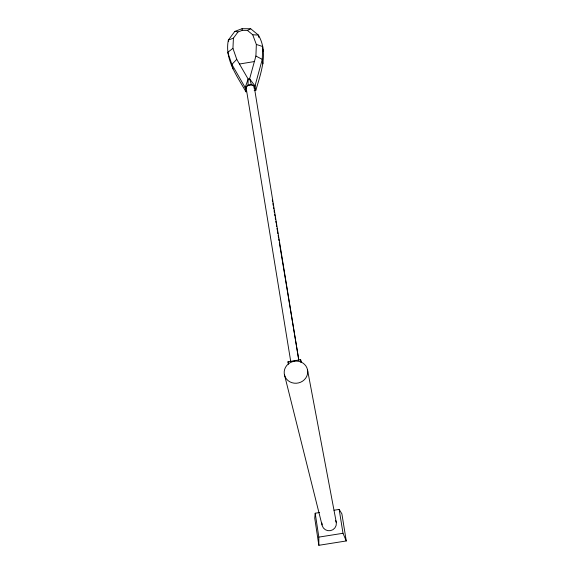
<?xml version="1.0" encoding="UTF-8"?>
<svg xmlns="http://www.w3.org/2000/svg" width="574" height="574" viewBox="0 0 574 574"><rect width="100%" height="100%" fill="white"/><g stroke="black" fill="none" stroke-linecap="round" stroke-linejoin="round"><path stroke-width="0.86" d="M250.687 28.75L242.063 28.7L234.816 31.398L228.352 40.094C224.434 59.38 237.134 76.184 246.067 91.962L245.184 87.592L248.018 85.253L248.126 79.047L236.753 59.344L232.936 48.345L233.424 38.128L238.016 31.943L242.278 30.357L247.416 30.393L250.687 28.75L258.408 35.093C268.582 52.557 261.012 72.668 255.817 90.348L254.196 90.613M255.817 90.348L254.999 85.971L251.419 84.687L249.618 78.803L255.904 56.044L256.348 44.456L252.711 34.756L247.416 30.393M319.481 512.546L315.198 513.228L314.739 518.164L318.85 545.3L346.266 540.959L341.882 513.852L339.169 509.418L334.032 510.236M253.988 86.143L254.999 85.971L262.268 59.366L262.72 46.537L256.348 44.456M246.174 87.435L245.184 87.592L248.126 79.047L249.618 78.803L254.999 85.971M236.753 59.344L231.882 64.41L232.843 68.873M232.936 48.345L227.734 52.349L231.882 64.41L245.184 87.592M233.424 38.128L228.352 40.094L228.674 41.615M239.451 64.023L254.382 61.547M251.419 84.687L248.018 85.253M288.399 364.26L288.019 361.756L300.632 359.719L301.156 362.345M318.85 545.3L318.828 537.113L343.008 533.282L346.266 540.959M252.711 34.756L258.408 35.093L258.795 37.396M234.816 31.398L238.016 31.943M255.904 56.044L262.268 59.366L263.028 63.865M262.562 48.654L263.48 51.093M284.352 374.334L322.021 524.923M288.019 361.756L288.428 363.493M307.542 369.929A11.803 11.042 -12.4 0 1 291.951 382.7A11.803 11.042 -12.4 0 1 288.37 363.902A11.803 11.042 -12.4 0 1 307.542 369.929L336.249 522.225M272.298 200.089L272.585 201.854M272.88 203.619L273.174 205.384M273.468 207.157L273.762 208.922M274.049 210.687L274.343 212.452M274.637 214.217L274.932 215.982M275.226 217.747L275.513 219.512M275.807 221.277L276.101 223.042M276.395 224.814L276.69 226.579M276.977 228.344L277.271 230.109M277.565 231.874L277.859 233.64M278.153 235.405L278.44 237.17M278.734 238.935L279.029 240.7M279.323 242.472L298.789 359.891M254.239 86.753L298.76 360.034M246.167 88.087L290.709 361.333M339.169 509.418L343.008 533.282M300.632 359.719L301.02 362.23M315.198 513.228L318.828 537.113M242.063 28.7L242.278 30.357M246.433 88.697A4.097 2.483 -8.5 0 1 250.257 84.902A4.097 2.483 -8.5 0 1 253.93 88.059M335.661 520.446A7.24 7.175 -16.2 0 1 330.466 530.649A7.24 7.175 -16.2 0 1 321.928 523.05M293.673 361.225A4.083 1.471 -8.7 0 1 294.706 361.003"/></g></svg>
